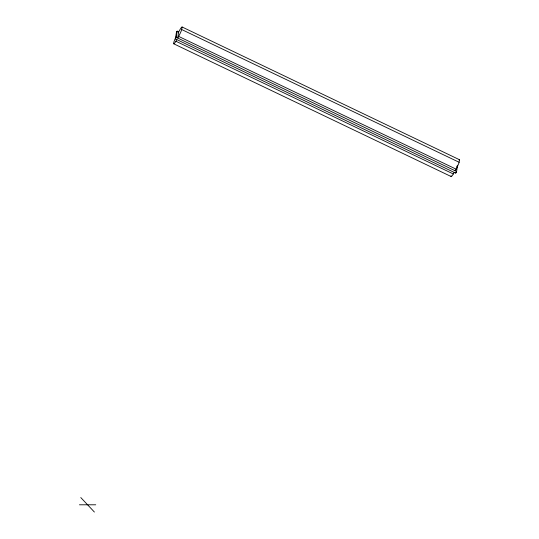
<?xml version="1.0" encoding="UTF-8"?>
<svg xmlns="http://www.w3.org/2000/svg" width="539" height="539" viewBox="0 0 539 539"><rect width="100%" height="100%" fill="white"/><g stroke="black" fill="none" stroke-linecap="round" stroke-linejoin="round"><path stroke-width="0.81" d="M175.364 38.889L176.206 37.467L177.23 31.087L176.388 32.596L175.364 38.889L455.738 173.147L456.587 171.476L457.577 165.23L457.315 165.48M178.699 31.875L177.708 38.033L178.631 36.383A7.034 0.977 -64.4 0 0 181.582 30.029L182.081 26.95A7.034 0.977 -64.4 0 0 179.622 30.231L178.699 31.875L177.23 31.174L176.354 32.738M455.118 170.775L456.048 169.125A7.034 0.977 -64.4 0 0 458.992 162.765L459.491 159.692A7.034 0.977 -64.4 0 0 459.093 159.935M175.889 37.076A7.095 0.984 -64.4 0 0 173.639 43.443A7.095 0.984 -64.4 0 0 175.909 41.24L176.832 39.596M456.701 166.881L457.577 165.318M451.089 175.761A7.095 0.984 -64.4 0 0 453.319 173.982L454.242 172.332M455.711 173.032L456.587 171.476L176.24 37.332M79.442 504.8L95.747 504.794M182.148 27.017L459.558 159.76M181.744 29.551L459.154 162.286M178.631 36.383L456.048 169.125M175.909 41.24L453.319 173.982M173.801 43.821L451.21 176.563M80.783 497.544L94.399 512.05"/></g></svg>
